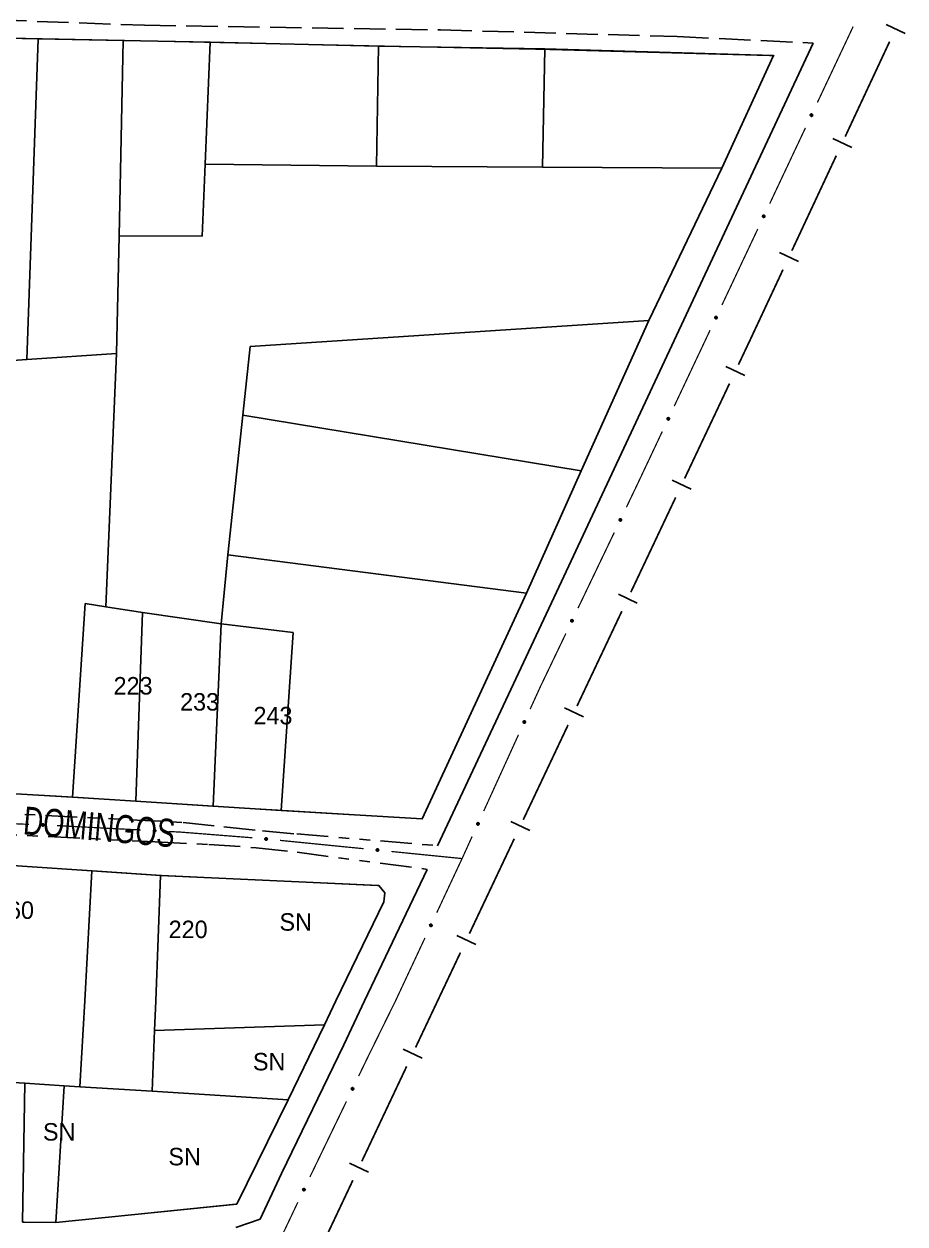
# Model space of a CAD drawing. Extents: x 203196 to 204359, y 4872588 to 4874244.
# Drawn here: x 204105.9 to 204231.9, y 4873268.4 to 4873440 of the extents above; entities that cross this region are included whole.
import ezdxf
from ezdxf.enums import TextEntityAlignment as Align

# ---------------------------------------------------------------- set-up
doc = ezdxf.new("R2010")
doc.units = 0
doc.header["$LTSCALE"] = 1.5
doc.header["$MEASUREMENT"] = 0
doc.linetypes.add('TRACO_11', pattern=[8, 3, -1, 3, -1])
doc.linetypes.add('TRACO_25', pattern=[8, 3, -1, 1, -1, 1, -1])
for name, color, linetype in [('CD_MALHA_LOTES', 7, 'CONTINUOUS'), ('LM-LIM-SETORES-BAIRROS', 250, 'CONTINUOUS'), ('RU-QUADRA', 210, 'CONTINUOUS'), ('SV-EIXO-RUA-N-PAV', 6, 'CONTINUOUS'), ('SV-EIXO-RUA-PAV', 20, 'CONTINUOUS'), ('SV-RUA-NAO-PAV', 7, 'CONTINUOUS'), ('SV-RUA-PAVIM', 7, 'CONTINUOUS'), ('SV-TXT-RUA-N-PAV', 7, 'CONTINUOUS'), ('Th_NmrPort', 1, 'CONTINUOUS')]:
    doc.layers.add(name, color=color, linetype=linetype)
doc.styles.add('ARIAL', font='ARIAL.SHX')

msp = doc.modelspace()

# ---------------------------------------------------------------- linework, layer by layer
at = {"layer": 'CD_MALHA_LOTES', "linetype": 'Continuous', "flags": 128}
for points in [[(204096.328733, 4873438.120957), (204107.899548, 4873437.887335)], [(204106.273895, 4873392.008928), (204107.899548, 4873437.887335)], [(204107.899548, 4873437.887335), (204120.076529, 4873437.641473)], [(204119.48134, 4873409.718574), (204120.076529, 4873437.641473)], [(204120.076529, 4873437.641473), (204132.518236, 4873437.369966)], [(204131.789561, 4873419.938558), (204132.518236, 4873437.369966)], [(204132.518236, 4873437.369966), (204156.583185, 4873436.844813)], [(204156.304724, 4873419.668215), (204156.583185, 4873436.844813)], [(204156.583185, 4873436.844813), (204180.37917, 4873436.44286)], [(204180.049132, 4873419.538004), (204180.37917, 4873436.44286)], [(204180.37917, 4873436.44286), (204213.118856, 4873435.464333)], [(204213.118856, 4873435.464333), (204205.716589, 4873419.397248)], [(204131.789561, 4873419.938558), (204131.36026, 4873409.668794)], [(204156.304724, 4873419.668215), (204131.789561, 4873419.938558)], [(204180.049132, 4873419.538004), (204156.304724, 4873419.668215)], [(204205.716589, 4873419.397248), (204180.049132, 4873419.538004)], [(204205.716589, 4873419.397248), (204195.270771, 4873397.614398)], [(204119.12259, 4873392.888042), (204119.48134, 4873409.718574)], [(204131.36026, 4873409.668794), (204119.48134, 4873409.718574)], [(204138.217167, 4873393.894448), (204195.270771, 4873397.614398)], [(204195.270771, 4873397.614398), (204185.595893, 4873376.111745)], [(204119.12259, 4873392.888042), (204106.273895, 4873392.008928)], [(204117.559403, 4873356.660272), (204119.12259, 4873392.888042)], [(204137.172139, 4873384.051567), (204138.217167, 4873393.894448)], [(204106.273895, 4873392.008928), (204085.209598, 4873390.565074)], [(204135.054361, 4873364.104703), (204137.172139, 4873384.051567)], [(204185.595893, 4873376.111745), (204137.172139, 4873384.051567)], [(204185.595893, 4873376.111745), (204177.767913, 4873358.619741)], [(204134.066942, 4873354.247146), (204135.054361, 4873364.104703)], [(204177.767913, 4873358.619741), (204135.054361, 4873364.104703)], [(204177.767913, 4873358.619741), (204162.838074, 4873326.336759)], [(204112.793344, 4873329.455582), (204114.604911, 4873357.112067)], [(204114.604911, 4873357.112067), (204117.559403, 4873356.660272)], [(204122.835521, 4873355.85346), (204117.559403, 4873356.660272)], [(204121.866972, 4873328.864247), (204122.835521, 4873355.85346)], [(204122.835521, 4873355.85346), (204134.066942, 4873354.247146)], [(204132.947762, 4873328.142103), (204134.066942, 4873354.247146)], [(204144.382264, 4873353.004802), (204134.066942, 4873354.247146)], [(204142.677663, 4873327.554427), (204144.382264, 4873353.004802)], [(204112.793344, 4873329.455582), (204092.532864, 4873330.618615)], [(204121.866972, 4873328.864247), (204112.793344, 4873329.455582)], [(204132.947762, 4873328.142103), (204121.866972, 4873328.864247)], [(204142.677663, 4873327.554427), (204132.947762, 4873328.142103)], [(204162.838074, 4873326.336759), (204142.677663, 4873327.554427)], [(204084.769973, 4873321.004116), (204106.316133, 4873319.524037), (204115.594428, 4873318.916811)], [(204114.559727, 4873300.309554), (204115.594428, 4873318.916811)], [(204115.594428, 4873318.916811), (204125.404716, 4873318.252498)], [(204124.713193, 4873300.309424), (204125.404716, 4873318.252498)], [(204125.404716, 4873318.252498), (204156.626801, 4873316.795939), (204157.50744, 4873315.78348), (204157.344669, 4873314.46608), (204150.497045, 4873300.309096)], [(204114.559727, 4873300.309554), (204113.87746, 4873288.040191)], [(204124.713193, 4873300.309424), (204124.549465, 4873296.061132)], [(204150.497045, 4873300.309096), (204148.840674, 4873296.884664)], [(204148.840674, 4873296.884664), (204124.549465, 4873296.061132)], [(204148.840674, 4873296.884664), (204143.663087, 4873286.180363)], [(204124.215462, 4873287.394682), (204124.549465, 4873296.061132)], [(204105.985879, 4873288.548949), (204083.737766, 4873289.871507)], [(204105.670544, 4873268.680663), (204105.985879, 4873288.548949)], [(204105.985879, 4873288.548949), (204111.641192, 4873288.18436)], [(204110.433735, 4873268.62154), (204111.641192, 4873288.18436)], [(204111.641192, 4873288.18436), (204113.87746, 4873288.040191)], [(204124.215462, 4873287.394682), (204113.87746, 4873288.040191)], [(204143.663087, 4873286.180363), (204124.215462, 4873287.394682)], [(204143.663087, 4873286.180363), (204136.30054, 4873271.266528)], [(204136.30054, 4873271.266528), (204110.433735, 4873268.62154)], [(204110.433735, 4873268.62154), (204105.670544, 4873268.680663)]]:
    msp.add_lwpolyline(points, dxfattribs=at)
at = {"layer": 'LM-LIM-SETORES-BAIRROS'}
for points in [[(204229.198643, 4873439.918205), (204231.916062, 4873438.647129)], [(204221.57219, 4873423.61369), (204224.289609, 4873422.342614)], [(204213.945737, 4873407.309174), (204216.663156, 4873406.038099)], [(204206.301955, 4873391.020127), (204209.013738, 4873389.737072)], [(204198.603622, 4873374.749428), (204201.315405, 4873373.466372)], [(204190.905288, 4873358.478728), (204193.617072, 4873357.195673)], [(204183.206955, 4873342.208029), (204185.918738, 4873340.924973)], [(204175.508621, 4873325.937329), (204178.220405, 4873324.654274)], [(204167.810288, 4873309.66663), (204170.522071, 4873308.383574)], [(204160.115023, 4873293.393683), (204162.827421, 4873292.111929)], [(204152.424499, 4873277.119291), (204155.136897, 4873275.837537)]]:
    msp.add_lwpolyline(points, dxfattribs=at)
at = {"layer": 'LM-LIM-SETORES-BAIRROS', "const_width": 0.25}
for points in [[(204229.709969, 4873437.471054), (204223.354591, 4873423.883958)], [(204222.083516, 4873421.166539), (204215.728139, 4873407.579443)], [(204214.457063, 4873404.862024), (204210.220145, 4873395.80396)], [(204210.220145, 4873395.80396), (204209.81558, 4873394.939045)], [(204209.81558, 4873394.939045), (204208.085532, 4873391.282527)], [(204206.802476, 4873388.570744), (204200.387198, 4873375.011828)], [(204199.104143, 4873372.300044), (204192.688865, 4873358.741128)], [(204191.40581, 4873356.029345), (204184.990532, 4873342.470429)], [(204183.707476, 4873339.758645), (204177.292198, 4873326.199729)], [(204176.009143, 4873323.487946), (204169.593865, 4873309.92903)], [(204168.310809, 4873307.217246), (204164.889328, 4873299.985824)], [(204164.795903, 4873299.788368), (204161.898473, 4873293.656939)], [(204164.889328, 4873299.985824), (204164.795903, 4873299.788368)], [(204160.616719, 4873290.94454), (204154.207949, 4873277.382547)], [(204152.926195, 4873274.670148), (204146.517425, 4873261.108155)]]:
    msp.add_lwpolyline(points, dxfattribs=at)
at = {"layer": 'RU-QUADRA', "linetype": 'Continuous', "const_width": 0.18, "flags": 128}
for points in [[(204092.532864, 4873330.618615), (204112.793344, 4873329.455582), (204132.947762, 4873328.142103), (204142.677663, 4873327.554427), (204162.838074, 4873326.336759), (204177.767913, 4873358.619741), (204185.595893, 4873376.111745), (204195.219376, 4873397.443849), (204205.716589, 4873419.397248), (204213.118856, 4873435.464333), (204180.377534, 4873436.359072), (204156.583185, 4873436.844813), (204132.518236, 4873437.369966), (204120.076529, 4873437.641473), (204107.899548, 4873437.887335), (204096.328733, 4873438.120957)], [(204105.670544, 4873268.680663), (204110.433735, 4873268.62154), (204136.30054, 4873271.266528), (204143.663087, 4873286.180363), (204148.840674, 4873296.884664), (204150.497045, 4873300.309096), (204157.344669, 4873314.46608), (204157.50744, 4873315.78348), (204156.626801, 4873316.795939), (204125.404716, 4873318.252498), (204115.594428, 4873318.916811), (204106.316133, 4873319.524037), (204084.769973, 4873321.004116)]]:
    msp.add_lwpolyline(points, dxfattribs=at)
at = {"layer": 'SV-EIXO-RUA-N-PAV', "const_width": 0.18}
for points in [[(204094.597877, 4873326.07802), (204106.586216, 4873325.549122)], [(204110.582328, 4873325.372822), (204111.264089, 4873325.342747)], [(204111.264089, 4873325.342747), (204122.565931, 4873324.746167)], [(204126.56037, 4873324.535317), (204127.558979, 4873324.482604)], [(204127.558979, 4873324.482604), (204128.273284, 4873324.444901)], [(204128.273284, 4873324.444901), (204138.526083, 4873323.635468)], [(204142.508423, 4873323.261831), (204153.454217, 4873322.171146)], [(204153.454217, 4873322.171146), (204153.662375, 4873322.150405)], [(204153.662375, 4873322.150405), (204154.449261, 4873322.071709)], [(204158.429406, 4873321.673658), (204168.379769, 4873320.678529)], [(204168.379769, 4873320.678529), (204168.547181, 4873320.661788)]]:
    msp.add_lwpolyline(points, dxfattribs=at)
at = {"layer": 'SV-EIXO-RUA-N-PAV'}
for points in [[(204108.445583, 4873325.577278), (204108.481185, 4873325.610812), (204108.518641, 4873325.632352), (204108.555052, 4873325.641326), (204108.589295, 4873325.640866), (204108.624275, 4873325.63645), (204108.658559, 4873325.624217), (204108.693603, 4873325.602211), (204108.727492, 4873325.566733), (204108.747036, 4873325.526913), (204108.757744, 4873325.491687), (204108.75932, 4873325.455952), (204108.754461, 4873325.422044), (204108.740577, 4873325.386851), (204108.717929, 4873325.351555), (204108.681429, 4873325.318342), (204108.644564, 4873325.297476), (204108.609118, 4873325.289721), (204108.573183, 4873325.288364), (204108.537526, 4873325.2933), (204108.503941, 4873325.305502), (204108.468444, 4873325.328369), (204108.43614, 4873325.364828), (204108.414909, 4873325.401359), (204108.406659, 4873325.436687), (204108.406119, 4873325.472095), (204108.410121, 4873325.507233), (204108.420983, 4873325.542208), (204108.445583, 4873325.577278)], [(204124.425472, 4873324.758243), (204124.461363, 4873324.791468), (204124.499004, 4873324.812683), (204124.535491, 4873324.821342), (204124.569729, 4873324.820586), (204124.604669, 4873324.815868), (204124.638846, 4873324.803339), (204124.673698, 4873324.78103), (204124.70728, 4873324.745261), (204124.726478, 4873324.705273), (204124.736881, 4873324.669955), (204124.738149, 4873324.634209), (204124.732996, 4873324.600343), (204124.718808, 4873324.565273), (204124.695856, 4873324.530174), (204124.659071, 4873324.497277), (204124.622026, 4873324.476731), (204124.586514, 4873324.469283), (204124.550569, 4873324.468236), (204124.514956, 4873324.473481), (204124.481478, 4873324.485973), (204124.44618, 4873324.509145), (204124.414192, 4873324.545883), (204124.393279, 4873324.582596), (204124.385333, 4873324.617994), (204124.3851, 4873324.653406), (204124.389406, 4873324.688508), (204124.40057, 4873324.723388), (204124.425472, 4873324.758243)], [(204140.386221, 4873323.583922), (204140.423621, 4873323.615439), (204140.462208, 4873323.634878), (204140.499059, 4873323.641829), (204140.533225, 4873323.63948), (204140.567907, 4873323.633139), (204140.601464, 4873323.619033), (204140.63524, 4873323.595126), (204140.667119, 4873323.557831), (204140.684435, 4873323.516993), (204140.693182, 4873323.48123), (204140.692783, 4873323.445463), (204140.68606, 4873323.411874), (204140.670254, 4873323.377502), (204140.645692, 4873323.34351), (204140.607415, 4873323.312361), (204140.569454, 4873323.293563), (204140.533634, 4873323.287776), (204140.497679, 4873323.288404), (204140.462349, 4873323.295301), (204140.429489, 4873323.309338), (204140.395309, 4873323.33413), (204140.365066, 4873323.372317), (204140.345884, 4873323.409964), (204140.339596, 4873323.445694), (204140.341011, 4873323.481078), (204140.346947, 4873323.515941), (204140.359724, 4873323.550263), (204140.386221, 4873323.583922)], [(204156.307321, 4873321.996516), (204156.344732, 4873322.028019), (204156.383326, 4873322.047445), (204156.42018, 4873322.054382), (204156.454344, 4873322.052021), (204156.489024, 4873322.045668), (204156.522576, 4873322.031549), (204156.556343, 4873322.00763), (204156.588209, 4873321.970324), (204156.60551, 4873321.929479), (204156.614244, 4873321.893713), (204156.613833, 4873321.857946), (204156.607097, 4873321.82436), (204156.591279, 4873321.789993), (204156.566705, 4873321.75601), (204156.528417, 4873321.724876), (204156.490449, 4873321.706091), (204156.454627, 4873321.700317), (204156.418672, 4873321.700958), (204156.383344, 4873321.707868), (204156.350489, 4873321.721917), (204156.316318, 4873321.746721), (204156.286089, 4873321.784918), (204156.266921, 4873321.822573), (204156.260646, 4873321.858305), (204156.262074, 4873321.893688), (204156.268022, 4873321.928549), (204156.280811, 4873321.962867), (204156.307321, 4873321.996516)]]:
    msp.add_lwpolyline(points, close=True, dxfattribs=at)
for points in [[(204108.434044, 4873325.55791), (204108.706944, 4873325.582748)], [(204108.445583, 4873325.577278), (204108.693603, 4873325.602211)], [(204108.465718, 4873325.594756), (204108.668674, 4873325.613119)], [(204108.481185, 4873325.610812), (204108.658559, 4873325.624217)], [(204108.502484, 4873325.623183), (204108.632529, 4873325.629738)], [(204108.518641, 4873325.632352), (204108.624275, 4873325.63645)], [(204108.406119, 4873325.472095), (204108.757744, 4873325.491687)], [(204108.406659, 4873325.436687), (204108.75932, 4873325.455952)], [(204108.408965, 4873325.453846), (204108.75666, 4873325.471287)], [(204108.410121, 4873325.507233), (204108.747036, 4873325.526913)], [(204108.411952, 4873325.490592), (204108.747499, 4873325.5113)], [(204108.414217, 4873325.418102), (204108.753854, 4873325.43863)], [(204108.414909, 4873325.401359), (204108.754461, 4873325.422044)], [(204108.420271, 4873325.524371), (204108.732704, 4873325.547465)], [(204108.420983, 4873325.542208), (204108.727492, 4873325.566733)], [(204108.427649, 4873325.381997), (204108.742748, 4873325.403608)], [(204108.43614, 4873325.364828), (204108.740577, 4873325.386851)], [(204108.456196, 4873325.347957), (204108.726189, 4873325.368826)], [(204108.468444, 4873325.328369), (204108.717929, 4873325.351555)], [(204108.491799, 4873325.31907), (204108.691908, 4873325.334827)], [(204108.503941, 4873325.305502), (204108.681429, 4873325.318342)], [(204108.525097, 4873325.299845), (204108.656566, 4873325.307703)], [(204108.537526, 4873325.2933), (204108.644564, 4873325.297476)], [(204124.3851, 4873324.653406), (204124.736881, 4873324.669955)], [(204124.385333, 4873324.617994), (204124.738149, 4873324.634209)], [(204124.387788, 4873324.635132), (204124.735621, 4873324.649566)], [(204124.389406, 4873324.688508), (204124.726478, 4873324.705273)], [(204124.391093, 4873324.671851), (204124.726806, 4873324.689657)], [(204124.392731, 4873324.599344), (204124.732532, 4873324.616934)], [(204124.393279, 4873324.582596), (204124.732996, 4873324.600343)], [(204124.399704, 4873324.705557), (204124.712325, 4873324.725948)], [(204124.40057, 4873324.723388), (204124.70728, 4873324.745261)], [(204124.40585, 4873324.563125), (204124.721124, 4873324.58201)], [(204124.413766, 4873324.738975), (204124.68687, 4873324.761453)], [(204124.414192, 4873324.545883), (204124.718808, 4873324.565273)], [(204124.425472, 4873324.758243), (204124.673698, 4873324.78103)], [(204124.434101, 4873324.528839), (204124.704265, 4873324.547373)], [(204124.445758, 4873324.775546), (204124.648865, 4873324.792154)], [(204124.44618, 4873324.509145), (204124.695856, 4873324.530174)], [(204124.461363, 4873324.791468), (204124.638846, 4873324.803339)], [(204124.469454, 4873324.499645), (204124.669692, 4873324.513671)], [(204124.481478, 4873324.485973), (204124.659071, 4873324.497277)], [(204124.482768, 4873324.803654), (204124.612865, 4873324.809085)], [(204124.499004, 4873324.812683), (204124.604669, 4873324.815868)], [(204124.502584, 4873324.480132), (204124.634116, 4873324.486854)], [(204124.514956, 4873324.473481), (204124.622026, 4873324.476731)], [(204140.339596, 4873323.445694), (204140.692783, 4873323.445463)], [(204140.341011, 4873323.481078), (204140.693182, 4873323.48123)], [(204140.342846, 4873323.462699), (204140.690974, 4873323.46092)], [(204140.345884, 4873323.409964), (204140.68606, 4873323.411874)], [(204140.346117, 4873323.426719), (204140.686369, 4873323.428468)], [(204140.346947, 4873323.515941), (204140.684435, 4873323.516993)], [(204140.347857, 4873323.499224), (204140.684035, 4873323.501379)], [(204140.357535, 4873323.389928), (204140.673347, 4873323.394113)], [(204140.358028, 4873323.532492), (204140.671259, 4873323.538305)], [(204140.359724, 4873323.550263), (204140.667119, 4873323.557831)], [(204140.365066, 4873323.372317), (204140.670254, 4873323.377502)], [(204140.373631, 4873323.56522), (204140.647486, 4873323.574956)], [(204140.38416, 4873323.354365), (204140.654893, 4873323.360298)], [(204140.386221, 4873323.583922), (204140.63524, 4873323.595126)], [(204140.395309, 4873323.33413), (204140.645692, 4873323.34351)], [(204140.407291, 4873323.600261), (204140.610951, 4873323.607393)], [(204140.418114, 4873323.323556), (204140.618788, 4873323.328243)], [(204140.423621, 4873323.615439), (204140.601464, 4873323.619033)], [(204140.429489, 4873323.309338), (204140.607415, 4873323.312361)], [(204140.44557, 4873323.626615), (204140.575778, 4873323.625982)], [(204140.4503, 4873323.302522), (204140.582002, 4873323.303111)], [(204140.462208, 4873323.634878), (204140.567907, 4873323.633139)], [(204140.462349, 4873323.295301), (204140.569454, 4873323.293563)], [(204156.260646, 4873321.858305), (204156.613833, 4873321.857946)], [(204156.262074, 4873321.893688), (204156.614244, 4873321.893713)], [(204156.263902, 4873321.875308), (204156.612029, 4873321.873404)], [(204156.266921, 4873321.822573), (204156.607097, 4873321.82436)], [(204156.26716, 4873321.839328), (204156.607412, 4873321.840954)], [(204156.268022, 4873321.928549), (204156.60551, 4873321.929479)], [(204156.268926, 4873321.911832), (204156.605105, 4873321.913865)], [(204156.278565, 4873321.802533), (204156.594378, 4873321.806603)], [(204156.279109, 4873321.945097), (204156.592342, 4873321.950796)], [(204156.280811, 4873321.962867), (204156.588209, 4873321.970324)], [(204156.286089, 4873321.784918), (204156.591279, 4873321.789993)], [(204156.294724, 4873321.977818), (204156.568582, 4873321.987456)], [(204156.305176, 4873321.76696), (204156.575912, 4873321.772795)], [(204156.307321, 4873321.996516), (204156.556343, 4873322.00763)], [(204156.316318, 4873321.746721), (204156.566705, 4873321.75601)], [(204156.328396, 4873322.012848), (204156.532059, 4873322.019906)], [(204156.33912, 4873321.736138), (204156.539795, 4873321.740753)], [(204156.344732, 4873322.028019), (204156.522576, 4873322.031549)], [(204156.350489, 4873321.721917), (204156.528417, 4873321.724876)], [(204156.366685, 4873322.039188), (204156.496893, 4873322.038508)], [(204156.371298, 4873321.715093), (204156.503, 4873321.715635)], [(204156.383326, 4873322.047445), (204156.489024, 4873322.045668)], [(204156.383344, 4873321.707868), (204156.490449, 4873321.706091)]]:
    msp.add_lwpolyline(points, dxfattribs=at)
at = {"layer": 'SV-EIXO-RUA-PAV', "const_width": 0.18}
for points in [[(204224.494874, 4873439.617644), (204219.377065, 4873428.763703)], [(204217.671129, 4873425.145723), (204212.55332, 4873414.291782)], [(204210.847383, 4873410.673802), (204205.729574, 4873399.819861)], [(204204.022592, 4873396.202374), (204198.900698, 4873385.350361)], [(204197.1934, 4873381.733023), (204193.778804, 4873374.498347)], [(204193.56189, 4873374.038762), (204192.051926, 4873370.890325)], [(204193.778804, 4873374.498347), (204193.56189, 4873374.038762)], [(204190.322198, 4873367.283659), (204185.133015, 4873356.46366)], [(204183.403287, 4873352.856993), (204179.943832, 4873345.643661)], [(204179.730228, 4873345.198274), (204178.276175, 4873342.007968)], [(204179.943832, 4873345.643661), (204179.730228, 4873345.198274)], [(204176.617264, 4873338.368186), (204171.640531, 4873327.44884)], [(204169.981619, 4873323.809057), (204168.737436, 4873321.079221)], [(204168.547181, 4873320.661788), (204164.926845, 4873312.925755)], [(204168.737436, 4873321.079221), (204168.547181, 4873320.661788)], [(204163.231386, 4873309.302853), (204159.416603, 4873301.151324)], [(204159.026336, 4873300.317391), (204155.490613, 4873293.141134)], [(204159.416603, 4873301.151324), (204159.026336, 4873300.317391)], [(204155.490613, 4873293.141134), (204155.106792, 4873292.362115)], [(204155.106792, 4873292.362115), (204153.743656, 4873289.542802)], [(204152.002496, 4873285.941641), (204146.779017, 4873275.138157)], [(204145.054345, 4873271.529093), (204142.908521, 4873267.012962)]]:
    msp.add_lwpolyline(points, dxfattribs=at)
at = {"layer": 'SV-EIXO-RUA-PAV'}
for points in [[(204218.684942, 4873427.037724), (204218.702123, 4873426.991933), (204218.707527, 4873426.949064), (204218.701742, 4873426.912013), (204218.688094, 4873426.880604), (204218.670511, 4873426.850044), (204218.645986, 4873426.823144), (204218.612154, 4873426.799318), (204218.56634, 4873426.78176), (204218.522061, 4873426.779111), (204218.485433, 4873426.782838), (204218.451862, 4873426.795185), (204218.422461, 4873426.812763), (204218.395362, 4873426.839161), (204218.371551, 4873426.873683), (204218.35501, 4873426.920178), (204218.350001, 4873426.962242), (204218.356537, 4873426.997933), (204218.369163, 4873427.031604), (204218.387487, 4873427.062588), (204218.411713, 4873427.088855), (204218.446515, 4873427.112766), (204218.492622, 4873427.128483), (204218.534518, 4873427.133958), (204218.570291, 4873427.127925), (204218.603161, 4873427.114748), (204218.634027, 4873427.097486), (204218.662093, 4873427.073959), (204218.684942, 4873427.037724)], [(204211.861196, 4873412.565803), (204211.878378, 4873412.520012), (204211.883781, 4873412.477143), (204211.877997, 4873412.440092), (204211.864348, 4873412.408683), (204211.846766, 4873412.378123), (204211.822241, 4873412.351223), (204211.788408, 4873412.327397), (204211.742595, 4873412.309839), (204211.698316, 4873412.30719), (204211.661688, 4873412.310917), (204211.628117, 4873412.323264), (204211.598716, 4873412.340842), (204211.571616, 4873412.36724), (204211.547805, 4873412.401762), (204211.531265, 4873412.448257), (204211.526256, 4873412.490321), (204211.532792, 4873412.526012), (204211.545418, 4873412.559683), (204211.563742, 4873412.590667), (204211.587968, 4873412.616934), (204211.62277, 4873412.640845), (204211.668876, 4873412.656562), (204211.710772, 4873412.662037), (204211.746546, 4873412.656004), (204211.779415, 4873412.642827), (204211.810281, 4873412.625565), (204211.838348, 4873412.602038), (204211.861196, 4873412.565803)], [(204205.037117, 4873398.093993), (204205.054282, 4873398.048196), (204205.059669, 4873398.005325), (204205.053871, 4873397.968276), (204205.04021, 4873397.936872), (204205.022616, 4873397.906319), (204204.998081, 4873397.879428), (204204.96424, 4873397.855615), (204204.918419, 4873397.838074), (204204.87414, 4873397.835442), (204204.837513, 4873397.839183), (204204.803947, 4873397.851542), (204204.774552, 4873397.869131), (204204.747463, 4873397.89554), (204204.723665, 4873397.930071), (204204.707142, 4873397.976572), (204204.702149, 4873398.018637), (204204.708698, 4873398.054326), (204204.721337, 4873398.087992), (204204.739673, 4873398.118969), (204204.763908, 4873398.145227), (204204.798719, 4873398.169125), (204204.844831, 4873398.184825), (204204.88673, 4873398.190284), (204204.922501, 4873398.184238), (204204.955366, 4873398.171049), (204204.986225, 4873398.153775), (204205.014283, 4873398.130237), (204205.037117, 4873398.093993)], [(204198.207925, 4873383.624642), (204198.22509, 4873383.578844), (204198.230477, 4873383.535974), (204198.224678, 4873383.498924), (204198.211018, 4873383.467521), (204198.193424, 4873383.436967), (204198.168889, 4873383.410077), (204198.135047, 4873383.386263), (204198.089227, 4873383.368722), (204198.044947, 4873383.36609), (204198.00832, 4873383.369831), (204197.974754, 4873383.382191), (204197.94536, 4873383.39978), (204197.91827, 4873383.426188), (204197.894472, 4873383.460719), (204197.877949, 4873383.50722), (204197.872956, 4873383.549286), (204197.879506, 4873383.584975), (204197.892144, 4873383.618641), (204197.91048, 4873383.649618), (204197.934716, 4873383.675875), (204197.969527, 4873383.699774), (204198.015639, 4873383.715474), (204198.057537, 4873383.720933), (204198.093309, 4873383.714886), (204198.126173, 4873383.701697), (204198.157032, 4873383.684423), (204198.18509, 4873383.660886), (204198.207925, 4873383.624642)], [(204191.34845, 4873369.168941), (204191.36533, 4873369.123038), (204191.37045, 4873369.080135), (204191.364422, 4873369.043122), (204191.350567, 4873369.011804), (204191.332783, 4873368.981361), (204191.308082, 4873368.954623), (204191.274093, 4873368.93102), (204191.228165, 4873368.913764), (204191.18387, 4873368.911407), (204191.147267, 4873368.915375), (204191.113778, 4873368.927943), (204191.084493, 4873368.945714), (204191.057568, 4873368.97229), (204191.033985, 4873369.006969), (204191.017751, 4873369.053571), (204191.01302, 4873369.095667), (204191.01979, 4873369.131314), (204191.032638, 4873369.164901), (204191.051166, 4873369.195764), (204191.075564, 4873369.22187), (204191.110523, 4873369.245552), (204191.156732, 4873369.260965), (204191.198663, 4873369.266164), (204191.234396, 4873369.259896), (204191.267178, 4873369.246503), (204191.297929, 4873369.229037), (204191.32584, 4873369.205326), (204191.34845, 4873369.168941)], [(204184.429539, 4873354.742276), (204184.446419, 4873354.696373), (204184.45154, 4873354.65347), (204184.445511, 4873354.616457), (204184.431656, 4873354.585139), (204184.413872, 4873354.554695), (204184.389171, 4873354.527958), (204184.355182, 4873354.504355), (204184.309254, 4873354.487099), (204184.264959, 4873354.484741), (204184.228356, 4873354.48871), (204184.194867, 4873354.501277), (204184.165582, 4873354.519048), (204184.138657, 4873354.545625), (204184.115074, 4873354.580303), (204184.09884, 4873354.626906), (204184.094109, 4873354.669001), (204184.100879, 4873354.704649), (204184.113727, 4873354.738236), (204184.132255, 4873354.769099), (204184.156653, 4873354.795205), (204184.191612, 4873354.818887), (204184.237821, 4873354.8343), (204184.279752, 4873354.839499), (204184.315485, 4873354.83323), (204184.348267, 4873354.819837), (204184.379019, 4873354.802372), (204184.40693, 4873354.778661), (204184.429539, 4873354.742276)], [(204177.606475, 4873340.273165), (204177.624249, 4873340.2276), (204177.630207, 4873340.184805), (204177.624904, 4873340.147682), (204177.611663, 4873340.116099), (204177.594478, 4873340.085314), (204177.570304, 4873340.058099), (204177.536783, 4873340.033836), (204177.4912, 4873340.015685), (204177.44696, 4873340.012463), (204177.410286, 4873340.015716), (204177.376558, 4873340.027626), (204177.346932, 4873340.044821), (204177.319493, 4873340.070867), (204177.295236, 4873340.105077), (204177.278095, 4873340.151354), (204177.272541, 4873340.193349), (204177.278614, 4873340.229122), (204177.290803, 4873340.262954), (204177.308724, 4873340.294173), (204177.332607, 4873340.320751), (204177.367096, 4873340.345111), (204177.412995, 4873340.361425), (204177.454817, 4873340.367442), (204177.490666, 4873340.361873), (204177.523703, 4873340.349123), (204177.55479, 4873340.332262), (204177.583159, 4873340.309101), (204177.606475, 4873340.273165)], [(204170.970831, 4873325.714037), (204170.988604, 4873325.668472), (204170.994563, 4873325.625677), (204170.989259, 4873325.588554), (204170.976018, 4873325.556971), (204170.958833, 4873325.526185), (204170.934659, 4873325.49897), (204170.901138, 4873325.474707), (204170.855556, 4873325.456557), (204170.811315, 4873325.453335), (204170.774641, 4873325.456587), (204170.740914, 4873325.468498), (204170.711287, 4873325.485693), (204170.683848, 4873325.511738), (204170.659592, 4873325.545949), (204170.64245, 4873325.592225), (204170.636896, 4873325.634221), (204170.642969, 4873325.669993), (204170.655158, 4873325.703825), (204170.673079, 4873325.735044), (204170.696963, 4873325.761622), (204170.731452, 4873325.785983), (204170.777351, 4873325.802296), (204170.819172, 4873325.808313), (204170.855021, 4873325.802745), (204170.888059, 4873325.789995), (204170.919145, 4873325.773134), (204170.947515, 4873325.749973), (204170.970831, 4873325.714037)], [(204164.239719, 4873311.19778), (204164.257034, 4873311.152039), (204164.262561, 4873311.109186), (204164.256884, 4873311.072118), (204164.243326, 4873311.04067), (204164.225832, 4873311.010059), (204164.201385, 4873310.983089), (204164.167622, 4873310.959165), (204164.121859, 4873310.941474), (204164.077588, 4873310.938697), (204164.040949, 4873310.942318), (204164.007343, 4873310.954568), (204163.977891, 4873310.972061), (204163.950715, 4873310.998381), (204163.926804, 4873311.032834), (204163.910129, 4873311.07928), (204163.904999, 4873311.121329), (204163.911431, 4873311.157039), (204163.92396, 4873311.190747), (204163.942194, 4873311.221784), (204163.966344, 4873311.24812), (204164.001076, 4873311.272132), (204164.047137, 4873311.287983), (204164.089018, 4873311.293579), (204164.124808, 4873311.287649), (204164.157716, 4873311.274568), (204164.188631, 4873311.257395), (204164.216766, 4873311.233949), (204164.239719, 4873311.19778)], [(204153.034723, 4873287.823659), (204153.051458, 4873287.777702), (204153.056442, 4873287.734783), (204153.050297, 4873287.69779), (204153.036342, 4873287.666516), (204153.018462, 4873287.636129), (204152.993676, 4873287.60947), (204152.959613, 4873287.585974), (204152.91363, 4873287.568864), (204152.869327, 4873287.566648), (204152.832737, 4873287.570732), (204152.799289, 4873287.583406), (204152.77006, 4873287.60127), (204152.74322, 4873287.627932), (204152.719747, 4873287.662684), (204152.703661, 4873287.709338), (204152.699062, 4873287.751449), (204152.705946, 4873287.787074), (204152.7189, 4873287.820621), (204152.737526, 4873287.851424), (204152.762007, 4873287.877453), (204152.79704, 4873287.901024), (204152.843298, 4873287.916291), (204152.885246, 4873287.921356), (204152.920959, 4873287.914974), (204152.953698, 4873287.901478), (204152.984394, 4873287.883915), (204153.01223, 4873287.860115), (204153.034723, 4873287.823659)], [(204146.073765, 4873273.418079), (204146.090811, 4873273.372237), (204146.096087, 4873273.329353), (204146.090192, 4873273.292318), (204146.07645, 4873273.26095), (204146.058777, 4873273.230443), (204146.034173, 4873273.203616), (204146.00027, 4873273.17989), (204145.954404, 4873273.162468), (204145.910118, 4873273.15995), (204145.873501, 4873273.163786), (204145.839967, 4873273.176232), (204145.810618, 4873273.193897), (204145.783597, 4873273.220376), (204145.759889, 4873273.254969), (204145.743486, 4873273.301512), (204145.738602, 4873273.34359), (204145.745244, 4873273.379262), (204145.757969, 4873273.412895), (204145.776386, 4873273.443825), (204145.800689, 4873273.47002), (204145.835562, 4873273.493828), (204145.881715, 4873273.509408), (204145.923627, 4873273.514759), (204145.959382, 4873273.50862), (204145.992213, 4873273.495345), (204146.023027, 4873273.477992), (204146.051024, 4873273.454382), (204146.073765, 4873273.418079)]]:
    msp.add_lwpolyline(points, close=True, dxfattribs=at)
for points in [[(204218.387487, 4873427.062588), (204218.350001, 4873426.962242)], [(204218.398324, 4873427.071525), (204218.3548, 4873426.947222)], [(204218.411713, 4873427.088855), (204218.35501, 4873426.920178)], [(204218.428918, 4873427.094815), (204218.366169, 4873426.904146)], [(204218.446515, 4873427.112766), (204218.371551, 4873426.873683)], [(204218.469314, 4873427.116499), (204218.384292, 4873426.859394)], [(204218.492622, 4873427.128483), (204218.395362, 4873426.839161)], [(204218.511738, 4873427.129685), (204218.40998, 4873426.830687)], [(204218.534518, 4873427.133958), (204218.422461, 4873426.812763)], [(204218.550229, 4873427.128131), (204218.437995, 4873426.806917)], [(204218.570291, 4873427.127925), (204218.451862, 4873426.795185)], [(204218.585228, 4873427.119171), (204218.467034, 4873426.791716)], [(204218.603161, 4873427.114748), (204218.485433, 4873426.782838)], [(204218.617969, 4873427.102224), (204218.507482, 4873426.784714)], [(204218.634027, 4873427.097486), (204218.522061, 4873426.779111)], [(204218.645915, 4873427.081504), (204218.546554, 4873426.784393)], [(204218.662093, 4873427.073959), (204218.56634, 4873426.78176)], [(204218.671532, 4873427.055848), (204218.589048, 4873426.794529)], [(204218.684942, 4873427.037724), (204218.612154, 4873426.799318)], [(204218.693287, 4873427.012401), (204218.631843, 4873426.8181)], [(204218.702123, 4873426.991933), (204218.645986, 4873426.823144)], [(204218.705309, 4873426.967509), (204218.661132, 4873426.845022)], [(204218.707527, 4873426.949064), (204218.670511, 4873426.850044)], [(204211.563742, 4873412.590667), (204211.526256, 4873412.490321)], [(204211.574579, 4873412.599604), (204211.531054, 4873412.475301)], [(204211.587968, 4873412.616934), (204211.531265, 4873412.448257)], [(204211.605172, 4873412.622894), (204211.542424, 4873412.432225)], [(204211.62277, 4873412.640845), (204211.547805, 4873412.401762)], [(204211.645569, 4873412.644578), (204211.560546, 4873412.387473)], [(204211.668876, 4873412.656562), (204211.571616, 4873412.36724)], [(204211.687993, 4873412.657764), (204211.586234, 4873412.358766)], [(204211.710772, 4873412.662037), (204211.598716, 4873412.340842)], [(204211.726483, 4873412.656209), (204211.61425, 4873412.334996)], [(204211.746546, 4873412.656004), (204211.628117, 4873412.323264)], [(204211.761482, 4873412.64725), (204211.643289, 4873412.319795)], [(204211.779415, 4873412.642827), (204211.661688, 4873412.310917)], [(204211.794224, 4873412.630303), (204211.683736, 4873412.312793)], [(204211.810281, 4873412.625565), (204211.698316, 4873412.30719)], [(204211.822169, 4873412.609583), (204211.722809, 4873412.312472)], [(204211.838348, 4873412.602038), (204211.742595, 4873412.309839)], [(204211.847787, 4873412.583927), (204211.765303, 4873412.322608)], [(204211.861196, 4873412.565803), (204211.788408, 4873412.327397)], [(204211.869542, 4873412.54048), (204211.808098, 4873412.346179)], [(204211.878378, 4873412.520012), (204211.822241, 4873412.351223)], [(204211.881564, 4873412.495588), (204211.837387, 4873412.373101)], [(204211.883781, 4873412.477143), (204211.846766, 4873412.378123)], [(204204.739673, 4873398.118969), (204204.702149, 4873398.018637)], [(204204.750513, 4873398.127902), (204204.706941, 4873398.003615)], [(204204.763908, 4873398.145227), (204204.707142, 4873397.976572)], [(204204.781115, 4873398.15118), (204204.718295, 4873397.960535)], [(204204.798719, 4873398.169125), (204204.723665, 4873397.930071)], [(204204.82152, 4873398.17285), (204204.7364, 4873397.915777)], [(204204.844831, 4873398.184825), (204204.747463, 4873397.89554)], [(204204.863948, 4873398.18602), (204204.762077, 4873397.88706)], [(204204.88673, 4873398.190284), (204204.774552, 4873397.869131)], [(204204.902439, 4873398.184451), (204204.790084, 4873397.86328)], [(204204.922501, 4873398.184238), (204204.803947, 4873397.851542)], [(204204.937434, 4873398.175478), (204204.819117, 4873397.848068)], [(204204.955366, 4873398.171049), (204204.837513, 4873397.839183)], [(204204.970169, 4873398.158519), (204204.859562, 4873397.84105)], [(204204.986225, 4873398.153775), (204204.87414, 4873397.835442)], [(204204.998107, 4873398.137789), (204204.898635, 4873397.840715)], [(204205.014283, 4873398.130237), (204204.918419, 4873397.838074)], [(204205.023715, 4873398.112122), (204204.941132, 4873397.850834)], [(204205.037117, 4873398.093993), (204204.96424, 4873397.855615)], [(204205.045453, 4873398.068667), (204204.983936, 4873397.874389)], [(204205.054282, 4873398.048196), (204204.998081, 4873397.879428)], [(204205.057458, 4873398.023771), (204205.013235, 4873397.9013)], [(204205.059669, 4873398.005325), (204205.022616, 4873397.906319)], [(204197.91048, 4873383.649618), (204197.872956, 4873383.549286)], [(204197.92132, 4873383.658551), (204197.877749, 4873383.534264)], [(204197.934716, 4873383.675875), (204197.877949, 4873383.50722)], [(204197.951923, 4873383.681829), (204197.889102, 4873383.491184)], [(204197.969527, 4873383.699774), (204197.894472, 4873383.460719)], [(204197.992327, 4873383.703498), (204197.907208, 4873383.446425)], [(204198.015639, 4873383.715474), (204197.91827, 4873383.426188)], [(204198.034756, 4873383.716668), (204197.932885, 4873383.417709)], [(204198.057537, 4873383.720933), (204197.94536, 4873383.39978)], [(204198.073246, 4873383.715099), (204197.960892, 4873383.393928)], [(204198.093309, 4873383.714886), (204197.974754, 4873383.382191)], [(204198.108242, 4873383.706126), (204197.989925, 4873383.378716)], [(204198.126173, 4873383.701697), (204198.00832, 4873383.369831)], [(204198.140977, 4873383.689167), (204198.03037, 4873383.371698)], [(204198.157032, 4873383.684423), (204198.044947, 4873383.36609)], [(204198.168915, 4873383.668437), (204198.069442, 4873383.371364)], [(204198.18509, 4873383.660886), (204198.089227, 4873383.368722)], [(204198.194522, 4873383.642771), (204198.11194, 4873383.381483)], [(204198.207925, 4873383.624642), (204198.135047, 4873383.386263)], [(204198.216261, 4873383.599316), (204198.154744, 4873383.405038)], [(204198.22509, 4873383.578844), (204198.168889, 4873383.410077)], [(204198.228266, 4873383.554419), (204198.184043, 4873383.431949)], [(204198.230477, 4873383.535974), (204198.193424, 4873383.436967)], [(204191.051166, 4873369.195764), (204191.01302, 4873369.095667)], [(204191.062061, 4873369.204629), (204191.017719, 4873369.080616)], [(204191.075564, 4873369.22187), (204191.017751, 4873369.053571)], [(204191.092807, 4873369.227717), (204191.028804, 4873369.037466)], [(204191.110523, 4873369.245552), (204191.033985, 4873369.006969)], [(204191.133346, 4873369.249135), (204191.046632, 4873368.992596)], [(204191.156732, 4873369.260965), (204191.057568, 4873368.97229)], [(204191.175856, 4873369.262041), (204191.07213, 4873368.96372)], [(204191.198663, 4873369.266164), (204191.084493, 4873368.945714)], [(204191.214335, 4873369.260233), (204191.099989, 4873368.939766)], [(204191.234396, 4873369.259896), (204191.113778, 4873368.927943)], [(204191.249275, 4873369.251043), (204191.128927, 4873368.924374)], [(204191.267178, 4873369.246503), (204191.147267, 4873368.915375)], [(204191.281904, 4873369.233881), (204191.169327, 4873368.917105)], [(204191.297929, 4873369.229037), (204191.18387, 4873368.911407)], [(204191.309712, 4873369.212978), (204191.208397, 4873368.916528)], [(204191.32584, 4873369.205326), (204191.228165, 4873368.913764)], [(204191.33516, 4873369.187153), (204191.250957, 4873368.926383)], [(204191.34845, 4873369.168941), (204191.274093, 4873368.93102)], [(204191.356628, 4873369.143564), (204191.293906, 4873368.949672)], [(204191.36533, 4873369.123038), (204191.308082, 4873368.954623)], [(204191.368354, 4873369.098594), (204191.323371, 4873368.9764)], [(204191.37045, 4873369.080135), (204191.332783, 4873368.981361)], [(204184.132255, 4873354.769099), (204184.094109, 4873354.669001)], [(204184.14315, 4873354.777964), (204184.098808, 4873354.65395)], [(204184.156653, 4873354.795205), (204184.09884, 4873354.626906)], [(204184.173896, 4873354.801052), (204184.109893, 4873354.6108)], [(204184.191612, 4873354.818887), (204184.115074, 4873354.580303)], [(204184.214435, 4873354.82247), (204184.127721, 4873354.56593)], [(204184.237821, 4873354.8343), (204184.138657, 4873354.545625)], [(204184.256945, 4873354.835376), (204184.153219, 4873354.537055)], [(204184.279752, 4873354.839499), (204184.165582, 4873354.519048)], [(204184.295424, 4873354.833568), (204184.181078, 4873354.513101)], [(204184.315485, 4873354.83323), (204184.194867, 4873354.501277)], [(204184.330364, 4873354.824378), (204184.210016, 4873354.497709)], [(204184.348267, 4873354.819837), (204184.228356, 4873354.48871)], [(204184.362993, 4873354.807216), (204184.250416, 4873354.49044)], [(204184.379019, 4873354.802372), (204184.264959, 4873354.484741)], [(204184.390801, 4873354.786313), (204184.289486, 4873354.489862)], [(204184.40693, 4873354.778661), (204184.309254, 4873354.487099)], [(204184.416249, 4873354.760488), (204184.332046, 4873354.499718)], [(204184.429539, 4873354.742276), (204184.355182, 4873354.504355)], [(204184.437717, 4873354.716899), (204184.374995, 4873354.523006)], [(204184.446419, 4873354.696373), (204184.389171, 4873354.527958)], [(204184.449443, 4873354.671928), (204184.40446, 4873354.549735)], [(204184.45154, 4873354.65347), (204184.413872, 4873354.554695)], [(204177.308724, 4873340.294173), (204177.272541, 4873340.193349)], [(204177.319444, 4873340.303249), (204177.277534, 4873340.178392)], [(204177.332607, 4873340.320751), (204177.278095, 4873340.151354)], [(204177.349733, 4873340.326933), (204177.28946, 4873340.135467)], [(204177.367096, 4873340.345111), (204177.295236, 4873340.105077)], [(204177.389845, 4873340.349139), (204177.308161, 4873340.090954)], [(204177.412995, 4873340.361425), (204177.319493, 4873340.070867)], [(204177.432095, 4873340.362874), (204177.334219, 4873340.062583)], [(204177.454817, 4873340.367442), (204177.346932, 4873340.044821)], [(204177.470602, 4873340.361818), (204177.36254, 4873340.039178)], [(204177.490666, 4873340.361873), (204177.376558, 4873340.027626)], [(204177.505714, 4873340.353313), (204177.391774, 4873340.024354)], [(204177.523703, 4873340.349123), (204177.410286, 4873340.015716)], [(204177.538673, 4873340.336792), (204177.432309, 4873340.017876)], [(204177.55479, 4873340.332262), (204177.44696, 4873340.012463)], [(204177.566884, 4873340.316436), (204177.471382, 4873340.018062)], [(204177.583159, 4873340.309101), (204177.4912, 4873340.015685)], [(204177.592832, 4873340.291114), (204177.513741, 4873340.028748)], [(204177.606475, 4873340.273165), (204177.536783, 4873340.033836)], [(204177.615148, 4873340.247952), (204177.556227, 4873340.052871)], [(204177.624249, 4873340.2276), (204177.570304, 4873340.058099)], [(204177.627751, 4873340.20322), (204177.585165, 4873340.080171)], [(204177.630207, 4873340.184805), (204177.594478, 4873340.085314)], [(204170.673079, 4873325.735044), (204170.636896, 4873325.634221)], [(204170.683799, 4873325.744121), (204170.641889, 4873325.619264)], [(204170.696963, 4873325.761622), (204170.64245, 4873325.592225)], [(204170.714088, 4873325.767805), (204170.653816, 4873325.576339)], [(204170.731452, 4873325.785983), (204170.659592, 4873325.545949)], [(204170.754201, 4873325.790011), (204170.672517, 4873325.531826)], [(204170.777351, 4873325.802296), (204170.683848, 4873325.511738)], [(204170.79645, 4873325.803745), (204170.698574, 4873325.503454)], [(204170.819172, 4873325.808313), (204170.711287, 4873325.485693)], [(204170.834958, 4873325.80269), (204170.726896, 4873325.480049)], [(204170.855021, 4873325.802745), (204170.740914, 4873325.468498)], [(204170.87007, 4873325.794185), (204170.756129, 4873325.465226)], [(204170.888059, 4873325.789995), (204170.774641, 4873325.456587)], [(204170.903028, 4873325.777664), (204170.796664, 4873325.458748)], [(204170.919145, 4873325.773134), (204170.811315, 4873325.453335)], [(204170.93124, 4873325.757308), (204170.835738, 4873325.458934)], [(204170.947515, 4873325.749973), (204170.855556, 4873325.456557)], [(204170.957187, 4873325.731985), (204170.878097, 4873325.469619)], [(204170.970831, 4873325.714037), (204170.901138, 4873325.474707)], [(204170.979504, 4873325.688824), (204170.920582, 4873325.493743)], [(204170.988604, 4873325.668472), (204170.934659, 4873325.49897)], [(204170.992106, 4873325.644091), (204170.94952, 4873325.521042)], [(204170.994563, 4873325.625677), (204170.958833, 4873325.526185)], [(204163.942194, 4873311.221784), (204163.904999, 4873311.121329)], [(204163.953005, 4873311.230752), (204163.90984, 4873311.106323)], [(204163.966344, 4873311.24812), (204163.910129, 4873311.07928)], [(204163.983531, 4873311.25413), (204163.921335, 4873311.06328)], [(204164.001076, 4873311.272132), (204163.926804, 4873311.032834)], [(204164.023865, 4873311.275931), (204163.939587, 4873311.018581)], [(204164.047137, 4873311.287983), (204163.950715, 4873310.998381)], [(204164.06625, 4873311.28924), (204163.965357, 4873310.989949)], [(204164.089018, 4873311.293579), (204163.977891, 4873310.972061)], [(204164.104745, 4873311.287797), (204163.993442, 4873310.96626)], [(204164.124808, 4873311.287649), (204164.007343, 4873310.954568)], [(204164.13977, 4873311.278938), (204164.022525, 4873310.951143)], [(204164.157716, 4873311.274568), (204164.040949, 4873310.942318)], [(204164.172561, 4873311.262087), (204164.062992, 4873310.944258)], [(204164.188631, 4873311.257395), (204164.077588, 4873310.938697)], [(204164.200566, 4873311.241448), (204164.102066, 4873310.94405)], [(204164.216766, 4873311.233949), (204164.121859, 4873310.941474)], [(204164.226258, 4873311.215866), (204164.14453, 4873310.954309)], [(204164.239719, 4873311.19778), (204164.167622, 4873310.959165)], [(204164.248138, 4873311.172482), (204164.187257, 4873310.978004)], [(204164.257034, 4873311.152039), (204164.201385, 4873310.983089)], [(204164.26029, 4873311.127624), (204164.216467, 4873311.00501)], [(204164.262561, 4873311.109186), (204164.225832, 4873311.010059)], [(204152.737526, 4873287.851424), (204152.699062, 4873287.751449)], [(204152.762007, 4873287.877453), (204152.703661, 4873287.709338)], [(204152.74845, 4873287.860255), (204152.703714, 4873287.736383)], [(204152.779269, 4873287.883245), (204152.714663, 4873287.693198)], [(204152.79704, 4873287.901024), (204152.719747, 4873287.662684)], [(204152.819875, 4873287.904534), (204152.732348, 4873287.648271)], [(204152.843298, 4873287.916291), (204152.74322, 4873287.627932)], [(204152.862425, 4873287.917306), (204152.757754, 4873287.619315)], [(204152.885246, 4873287.921356), (204152.77006, 4873287.60127)], [(204152.900899, 4873287.915376), (204152.785537, 4873287.595273)], [(204152.920959, 4873287.914974), (204152.799289, 4873287.583406)], [(204152.935809, 4873287.906075), (204152.814426, 4873287.579789)], [(204152.953698, 4873287.901478), (204152.832737, 4873287.570732)], [(204152.968384, 4873287.88881), (204152.854803, 4873287.572392)], [(204152.984394, 4873287.883915), (204152.869327, 4873287.566648)], [(204152.996126, 4873287.867818), (204152.893871, 4873287.571691)], [(204153.01223, 4873287.860115), (204152.91363, 4873287.568864)], [(204153.021492, 4873287.841913), (204152.936462, 4873287.581411)], [(204153.034723, 4873287.823659), (204152.959613, 4873287.585974)], [(204153.042821, 4873287.798256), (204152.979484, 4873287.604563)], [(204153.051458, 4873287.777702), (204152.993676, 4873287.60947)], [(204153.054405, 4873287.753248), (204153.009034, 4873287.631198)], [(204153.056442, 4873287.734783), (204153.018462, 4873287.636129)], [(204145.776386, 4873273.443825), (204145.738602, 4873273.34359)], [(204145.787249, 4873273.45273), (204145.743356, 4873273.328556)], [(204145.800689, 4873273.47002), (204145.743486, 4873273.301512)], [(204145.817911, 4873273.475929), (204145.754597, 4873273.285447)], [(204145.835562, 4873273.493828), (204145.759889, 4873273.254969)], [(204145.858372, 4873273.497493), (204145.772587, 4873273.240642)], [(204145.881715, 4873273.509408), (204145.783597, 4873273.220376)], [(204145.900835, 4873273.510553), (204145.79819, 4873273.211859)], [(204145.923627, 4873273.514759), (204145.810618, 4873273.193897)], [(204145.939321, 4873273.508885), (204145.826135, 4873273.188006)], [(204145.959382, 4873273.50862), (204145.839967, 4873273.176232)], [(204145.974293, 4873273.499821), (204145.855128, 4873273.172719)], [(204145.992213, 4873273.495345), (204145.873501, 4873273.163786)], [(204146.006984, 4873273.482777), (204145.895555, 4873273.165596)], [(204146.023027, 4873273.477992), (204145.910118, 4873273.15995)], [(204146.034868, 4873273.461975), (204145.934627, 4873273.16516)], [(204146.051024, 4873273.454382), (204145.954404, 4873273.162468)], [(204146.060409, 4873273.436243), (204145.97715, 4873273.175169)], [(204146.073765, 4873273.418079), (204146.00027, 4873273.17989)], [(204146.082035, 4873273.392731), (204146.020015, 4873273.198613)], [(204146.090811, 4873273.372237), (204146.034173, 4873273.203616)], [(204146.093924, 4873273.347804), (204146.049383, 4873273.225448)], [(204146.096087, 4873273.329353), (204146.058777, 4873273.230443)]]:
    msp.add_lwpolyline(points, dxfattribs=at)
at = {"layer": 'SV-RUA-NAO-PAV', "linetype": 'TRACO_25'}
for points in [[(203890.817368, 4873339.612686, 13.219384), (203896.661606, 4873339.728647, 13.148925), (203913.82654, 4873338.954038, 13.070638), (203936.627291, 4873337.138615, 13.078466), (203968.638986, 4873335.566727, 13.015836), (203992.498139, 4873334.543932, 12.859261), (204000.692817, 4873334.146204, 12.827946), (204009.003686, 4873333.490858, 12.827946), (204025.63521, 4873331.748109, 12.577424), (204058.941738, 4873329.621717, 12.209472), (204096.986887, 4873327.427216, 11.990266), (204128.630541, 4873325.828625, 11.606656), (204134.455772, 4873325.177011, 11.497053), (204139.978495, 4873324.609728, 11.497053), (204144.919717, 4873324.178779, 11.497053), (204165.02091, 4873322.498138, 11.426594)], [(203890.882378, 4873335.788508, 13.188069), (203896.787602, 4873336.255523, 13.148925), (203914.711028, 4873335.981911, 12.99235), (203937.489642, 4873334.29478, 12.99235), (203969.517664, 4873332.746654, 12.827946), (203990.969711, 4873331.630481, 12.827946), (204002.871606, 4873331.139477, 12.702685), (204015.601876, 4873329.892714, 12.593082), (204034.953143, 4873327.750945, 12.264274), (204058.304506, 4873326.431509, 12.131185), (204097.358923, 4873324.390468, 12.045068), (204124.626416, 4873323.054737, 11.536197), (204132.325541, 4873322.656133, 11.536197), (204139.088924, 4873322.214991, 11.465738), (204144.930137, 4873321.563147, 11.465738), (204163.549753, 4873319.119956, 11.418765)], [(204136.175576, 4873267.907618, 11.551854), (204139.677523, 4873269.105038, 11.551854)]]:
    msp.add_polyline3d(points, dxfattribs=at)
at = {"layer": 'SV-RUA-PAVIM', "linetype": 'TRACO_11'}
msp.add_polyline3d([(203890.817368, 4873339.612686, 13.219384), (203890.951924, 4873346.761337, 13.148925), (203890.751717, 4873356.202347, 13.109781), (203889.871398, 4873370.604153, 13.015836), (203888.154211, 4873385.169957, 12.898404), (203885.542801, 4873399.244714, 12.788801), (203882.15022, 4873411.795002, 12.655712), (203877.79953, 4873424.41505, 12.600911), (203872.364213, 4873436.642769, 12.514794), (203866.664724, 4873447.170621, 12.405191), (203908.761902, 4873447.189431, 12.397363), (203981.395009, 4873444.72175, 12.546109), (204059.780552, 4873442.099403, 12.162499), (204123.088933, 4873439.813737, 11.544025), (204165.456039, 4873439.148802, 11.152587), (204199.314829, 4873438.190239, 10.855093), (204218.755572, 4873437.270942, 10.855093)], dxfattribs=at)
at = {"layer": 'SV-RUA-PAVIM', "linetype": 'Continuous'}
for points in [[(204165.02091, 4873322.498138, 11.285676), (204182.747421, 4873360.299823, 11.176073), (204218.755572, 4873437.270942, 10.855093)], [(204163.549753, 4873319.119956, 11.418765), (204154.593238, 4873300.309044, 11.465738)], [(204154.593238, 4873300.309044, 11.465738), (204151.60861, 4873294.040583, 11.465738), (204142.70316, 4873275.621845, 11.747574), (204139.677523, 4873269.105038, 11.747574)]]:
    msp.add_polyline3d(points, dxfattribs=at)

# ---------------------------------------------------------------- texts
at = {"layer": 'SV-TXT-RUA-N-PAV', "style": 'ARIAL', "width": 0.7}
msp.add_text('DOMINGOS', height=4, rotation=355, dxfattribs=at).set_placement((204105.645647, 4873324.147791))
at = {"layer": 'Th_NmrPort', "color": 1}
for s, p in [('223', (204118.691128, 4873345.366053)), ('233', (204128.20493, 4873343.069617)), ('243', (204138.702919, 4873341.101245)), ('60', (204103.581019, 4873313.285647)), ('SN', (204142.425851, 4873311.596265)), ('220', (204126.566697, 4873310.538988)), ('SN', (204138.625132, 4873291.623679)), ('SN', (204108.586474, 4873281.589275)), ('SN', (204126.530412, 4873278.044951))]:
    msp.add_text(s, height=2.5, dxfattribs=at).set_placement(p, align=Align.MIDDLE_LEFT)

doc.saveas('drawing.dxf')
